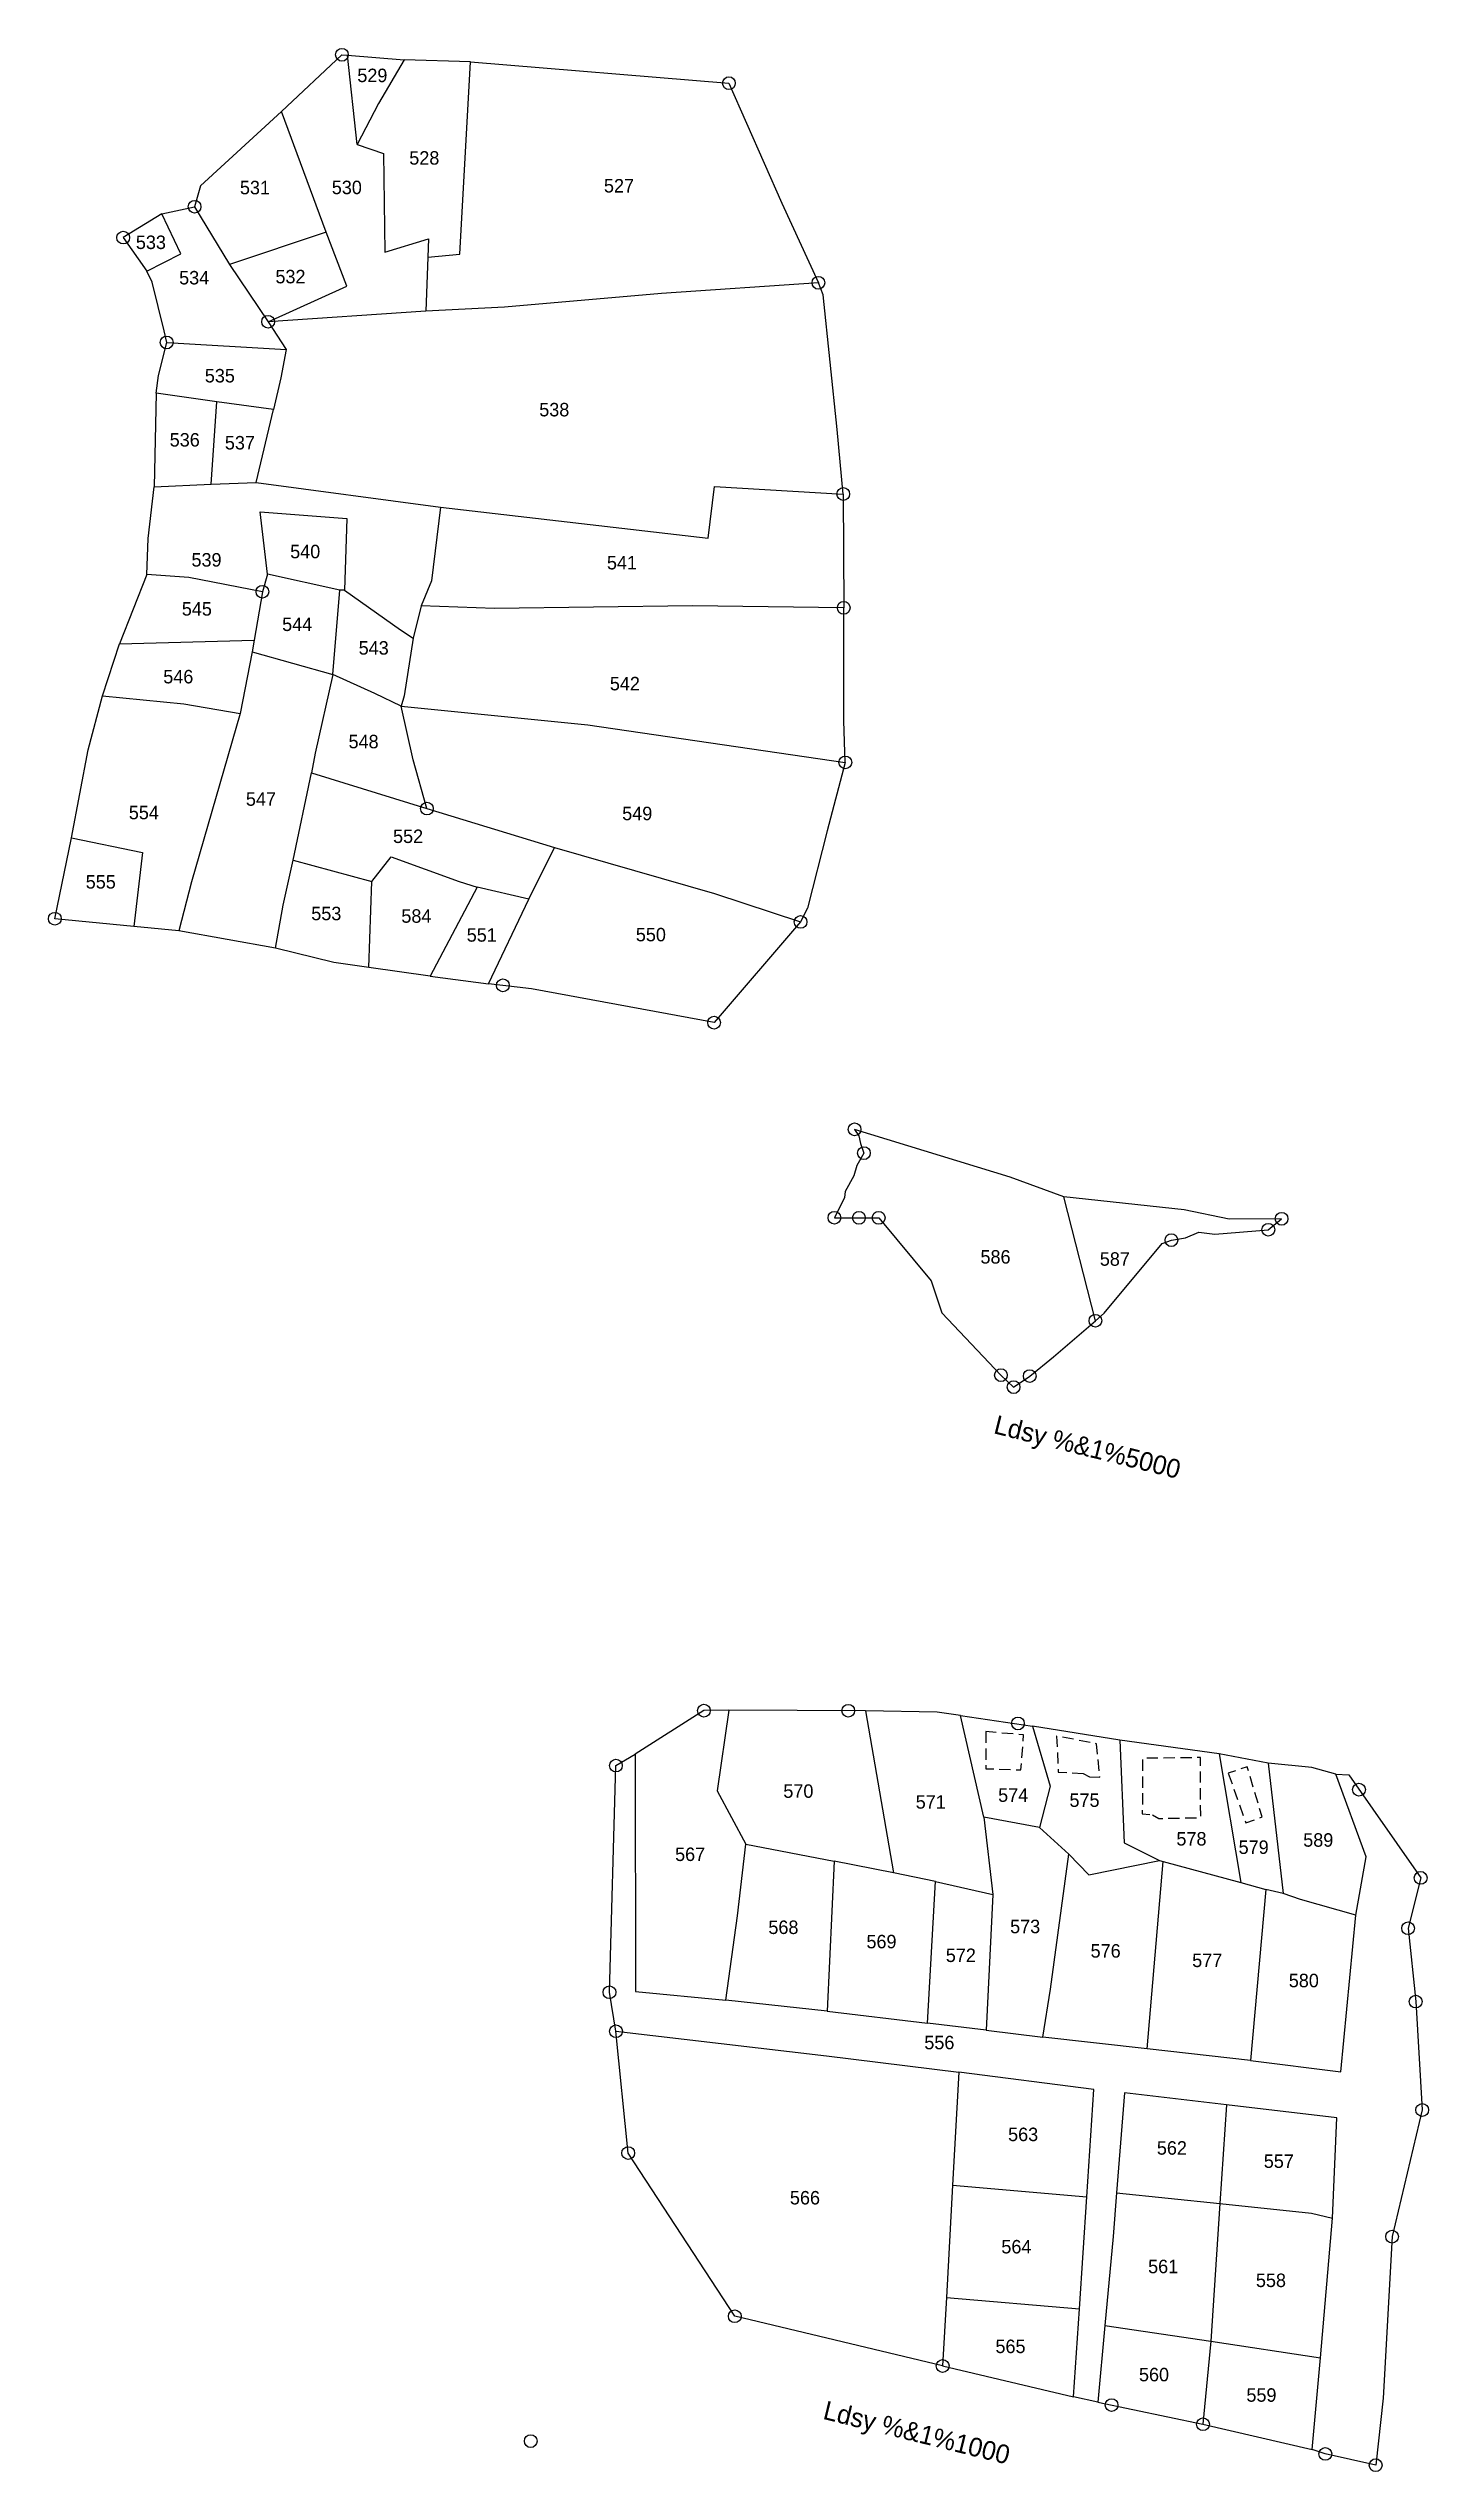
# Model space of a CAD drawing. Header units: feet. Extents: x 585 to 276899, y 278 to 2079435.
# Drawn here: x 584.7 to 769, y 809.8 to 1133.4 of the extents above.
import ezdxf
from ezdxf.enums import TextEntityAlignment as Align

# ---------------------------------------------------------------- set-up
doc = ezdxf.new("R2010")
doc.units = ezdxf.units.FT
doc.header["$LTSCALE"] = 0.3
doc.header["$MEASUREMENT"] = 0
doc.linetypes.add('DASHED', pattern=[0.75, 0.5, -0.25])
for name, color, linetype in [('POLY_PARCEL', 6, 'Continuous'), ('POLY_SUBPARCEL', 6, 'DASHED'), ('SYM_STONE', 1, 'Continuous'), ('TEXT_MAPOUT', 7, 'Continuous'), ('TEXT_PARCEL', 7, 'Continuous')]:
    doc.layers.add(name, color=color, linetype=linetype)
doc.styles.add('TEXT_MAP', font='', dxfattribs={"height": 1.8})
doc.styles.get('TEXT_MAP').set_extended_font_data('Kruti Dev 050')

# ---------------------------------------------------------------- blocks, each defined once
blk = doc.blocks.new('STONE')
blk.add_circle((0, 0), 0.851)

msp = doc.modelspace()

# ---------------------------------------------------------------- linework, layer by layer
at = {"layer": 'POLY_PARCEL'}
for points in [[(615.83, 1124.95), (623.89, 1132.54), (624.65, 1132.47)], [(625.92, 1120.58), (624.65, 1132.47)], [(624.65, 1132.47), (632.2, 1131.86)], [(632.2, 1131.86), (628.75, 1126.05), (625.92, 1120.58)], [(641.06, 1131.59), (632.2, 1131.86)], [(635.35, 1105.52), (639.64, 1105.92), (641.06, 1131.59)], [(641.06, 1131.59), (675.57, 1128.75), (682.66, 1112.74), (687.53, 1102.09)], [(615.83, 1124.95), (605.01, 1115.02), (604.2, 1112.25)], [(621.78, 1108.87), (615.83, 1124.95)], [(625.92, 1120.58), (629.43, 1119.36), (629.63, 1106.19), (635.45, 1107.95), (635.35, 1105.52)], [(599.81, 1111.31), (594.67, 1108.13), (597.85, 1103.65)], [(597.85, 1103.65), (602.38, 1105.94), (599.81, 1111.31)], [(599.81, 1111.31), (604.2, 1112.25)], [(604.2, 1112.25), (608.87, 1104.55)], [(621.78, 1108.87), (608.87, 1104.55)], [(614.03, 1096.89), (624.55, 1101.65), (621.78, 1108.87)], [(600.48, 1094.12), (600.14, 1095.68), (598.52, 1102.16), (597.85, 1103.65)], [(608.87, 1104.55), (614.03, 1096.89)], [(635.35, 1105.52), (635.08, 1098.31)], [(687.53, 1102.09), (666.57, 1100.67), (645.62, 1098.85), (635.08, 1098.31)], [(690.84, 1073.88), (690.03, 1082.5), (688.14, 1100.47), (687.53, 1102.09)], [(635.08, 1098.31), (614.03, 1096.89)], [(599.07, 1087.33), (599.4, 1089.73), (600.48, 1094.12)], [(600.48, 1094.12), (616.46, 1093.17)], [(614.03, 1096.89), (616.46, 1093.17)], [(616.46, 1093.17), (615.72, 1089.39), (614.75, 1085.17)], [(599.07, 1087.33), (598.8, 1074.84)], [(607.19, 1086.21), (599.07, 1087.33)], [(606.43, 1075.18), (607.19, 1086.21)], [(614.75, 1085.17), (607.19, 1086.21)], [(612.45, 1075.44), (614.75, 1085.17)], [(597.85, 1063.12), (597.99, 1067.95), (598.8, 1074.84)], [(598.8, 1074.84), (606.43, 1075.18)], [(606.43, 1075.18), (612.45, 1075.44)], [(612.45, 1075.44), (637.06, 1072.13)], [(637.06, 1072.13), (672.79, 1068), (673.67, 1074.89), (690.84, 1073.88)], [(613.94, 1063.19), (612.97, 1071.5), (624.55, 1070.62), (624.21, 1061.03)], [(637.06, 1072.13), (635.84, 1062.27), (634.49, 1058.96)], [(690.84, 1073.88), (690.91, 1058.68)], [(597.85, 1063.12), (594.18, 1053.87)], [(613.26, 1060.83), (603.46, 1062.72), (597.85, 1063.12)], [(613.94, 1063.19), (613.26, 1060.83)], [(623.6, 1061.03), (613.94, 1063.19)], [(613.26, 1060.83), (612.18, 1054.34)], [(622.67, 1049.77), (623.6, 1061.03)], [(624.21, 1061.03), (623.6, 1061.03)], [(624.21, 1061.03), (631.71, 1055.76), (633.4, 1054.61)], [(634.49, 1058.96), (633.4, 1054.61)], [(690.91, 1058.68), (670.7, 1058.95), (644.27, 1058.61), (634.49, 1058.96)], [(691.12, 1038.03), (690.91, 1043.61), (690.91, 1058.68)], [(591.89, 1046.94), (594.18, 1053.87)], [(594.18, 1053.87), (612.18, 1054.34)], [(611.88, 1052.79), (610.28, 1044.58)], [(612.18, 1054.34), (611.88, 1052.79)], [(611.88, 1052.79), (622.67, 1049.77)], [(633.4, 1054.61), (632.19, 1046.91), (631.8, 1045.54)], [(622.67, 1049.77), (620.31, 1039.25), (619.83, 1036.65)], [(631.8, 1045.54), (628.29, 1047.23), (622.67, 1049.77)], [(587.77, 1027.96), (590, 1039.71), (591.89, 1046.94)], [(591.89, 1046.94), (602.78, 1045.86), (610.28, 1044.58)], [(631.8, 1045.54), (656.74, 1043.04), (691.12, 1038.03)], [(635.24, 1031.87), (633.42, 1038.38), (631.8, 1045.54)], [(610.28, 1044.58), (603.79, 1022.08), (602.1, 1015.53)], [(617.39, 1024.98), (619.83, 1036.65)], [(619.83, 1036.65), (635.24, 1031.87)], [(691.12, 1038.03), (688.68, 1028.91), (686.05, 1018.57), (685.15, 1016.73)], [(635.24, 1031.87), (652.3, 1026.66)], [(596.1, 1016.11), (585.54, 1017.15), (587.77, 1027.96)], [(587.77, 1027.96), (597.23, 1026), (596.1, 1016.11)], [(648.85, 1019.77), (652.3, 1026.66)], [(652.3, 1026.66), (673.66, 1020.51), (685.15, 1016.73)], [(615.03, 1013.22), (616.04, 1018.97), (617.39, 1024.98)], [(617.39, 1024.98), (627.9, 1022.13)], [(627.9, 1022.13), (630.47, 1025.44), (639.53, 1022.13), (641.96, 1021.39)], [(627.49, 1010.65), (627.9, 1022.13)], [(641.96, 1021.39), (635.67, 1009.5)], [(648.85, 1019.77), (641.96, 1021.39)], [(643.45, 1008.48), (648.85, 1019.77)], [(685.15, 1016.73), (673.59, 1003.28), (649.19, 1007.81), (643.45, 1008.48)], [(602.1, 1015.53), (596.1, 1016.11)], [(615.03, 1013.22), (602.1, 1015.53)], [(627.49, 1010.65), (622.8, 1011.33), (615.03, 1013.22)], [(635.67, 1009.5), (627.49, 1010.65)], [(635.67, 1009.5), (643.45, 1008.48)], [(720.29, 980.01), (713.12, 982.63), (692.36, 989.03), (692.91, 988.15)], [(693.13, 987.15), (693.61, 985.85), (692.64, 984.19)], [(692.91, 988.15), (693.13, 987.15)], [(692.64, 984.19), (692.28, 982.8), (691.08, 980.71)], [(691.08, 980.71), (691.03, 979.91), (689.67, 977.22), (695.58, 977.21), (702.57, 968.78), (704.01, 964.51), (711.9, 956.2), (713.59, 954.6)], [(724.53, 963.47), (720.29, 980.01)], [(736.55, 974.54), (738.32, 975.31), (740.48, 975.01), (747.62, 975.62), (749.39, 977.08), (742.41, 977.04), (736.37, 978.26), (720.29, 980.01)], [(733.45, 973.79), (734.68, 974.23), (736.55, 974.54)], [(724.53, 963.47), (725.69, 964.46), (733.45, 973.79)], [(713.59, 954.6), (715.75, 956.08), (718.93, 958.65), (724.53, 963.47)], [(675.55, 911.45), (672.23, 911.39), (663.07, 905.58)], [(675.55, 911.45), (673.99, 900.69), (677.83, 893.54)], [(693.83, 911.37), (675.55, 911.45)], [(693.83, 911.37), (697.56, 889.71)], [(706.51, 910.76), (703.38, 911.19), (693.83, 911.37)], [(706.51, 910.76), (716.14, 909.33)], [(709.6, 897.18), (706.51, 910.76)], [(716.14, 909.33), (718.49, 901.3), (717.06, 895.8)], [(727.78, 907.46), (716.14, 909.33)], [(727.78, 907.46), (728.38, 893.75), (733.1, 891.37)], [(741.06, 905.64), (727.78, 907.46)], [(660.49, 868.58), (659.62, 873.78), (660.48, 904.06), (663.07, 905.58)], [(663.07, 905.58), (663.11, 873.89), (675.18, 872.72)], [(741.06, 905.64), (743.95, 888.42)], [(747.62, 904.39), (741.06, 905.64)], [(747.62, 904.39), (749.59, 886.95)], [(756.62, 902.92), (753.41, 903.78), (747.62, 904.39)], [(756.62, 902.92), (758.36, 902.82), (767.97, 889.06), (766.29, 882.33), (767.3, 872.54), (768.17, 858.06), (764.15, 841.14), (762.96, 819.57), (761.96, 810.62), (755.23, 812.13)], [(759.31, 884.07), (760.7, 891.89), (756.62, 902.92)], [(709.6, 897.18), (710.81, 886.86)], [(717.06, 895.8), (709.6, 897.18)], [(675.18, 872.72), (676.7, 884), (677.83, 893.54)], [(677.83, 893.54), (689.63, 891.28)], [(720.97, 892.24), (717.06, 895.8)], [(689.63, 891.28), (688.68, 871.24)], [(697.56, 889.71), (689.63, 891.28)], [(717.5, 867.77), (718.54, 874.19), (720.97, 892.24)], [(720.97, 892.24), (723.64, 889.46), (733.1, 891.37)], [(731.45, 866.21), (733.56, 891.24)], [(733.1, 891.37), (733.56, 891.24)], [(733.56, 891.24), (743.95, 888.42)], [(703.18, 888.59), (697.56, 889.71)], [(702.09, 869.66), (703.18, 888.59)], [(703.18, 888.59), (710.81, 886.86)], [(710.81, 886.86), (709.95, 868.73)], [(743.95, 888.42), (747.27, 887.51)], [(747.27, 887.51), (745.25, 864.65)], [(749.59, 886.95), (747.27, 887.51)], [(759.31, 884.07), (751.93, 886.16), (749.59, 886.95)], [(745.25, 864.65), (757.32, 863.17), (759.31, 884.07)], [(688.68, 871.24), (675.18, 872.72)], [(688.68, 871.24), (702.09, 869.66)], [(660.49, 868.58), (688.59, 865.3), (706.29, 863.12)], [(704.12, 823.87), (676.36, 830.51), (662.12, 852.3), (660.49, 868.58)], [(709.95, 868.73), (702.09, 869.66)], [(709.95, 868.73), (717.5, 867.77)], [(731.45, 866.21), (717.5, 867.77)], [(745.25, 864.65), (731.45, 866.21)], [(706.29, 863.12), (705.45, 848.02)], [(723.37, 846.48), (724.31, 860.81), (706.29, 863.12)], [(728.39, 860.33), (727.36, 847)], [(742.04, 858.75), (728.39, 860.33)], [(742.04, 858.75), (741.16, 845.56)], [(756.17, 843.59), (756.78, 857.03), (742.04, 858.75)], [(705.45, 848.02), (704.65, 833)], [(705.45, 848.02), (723.37, 846.48)], [(722.38, 831.48), (723.37, 846.48)], [(727.36, 847), (726.91, 841.16), (725.8, 829.28)], [(727.36, 847), (741.16, 845.56)], [(741.16, 845.56), (739.93, 827.19)], [(741.16, 845.56), (753.39, 844.28), (756.17, 843.59)], [(754.6, 824.94), (756.17, 843.59)], [(704.65, 833), (704.12, 823.87)], [(704.65, 833), (722.38, 831.48)], [(721.62, 819.74), (722.38, 831.48)], [(725.8, 829.28), (724.83, 819.04)], [(725.8, 829.28), (739.93, 827.19)], [(739.93, 827.19), (738.89, 816.09)], [(739.93, 827.19), (754.6, 824.94)], [(704.12, 823.87), (721.62, 819.74)], [(753.48, 812.7), (754.6, 824.94)], [(724.83, 819.04), (721.62, 819.74)], [(724.83, 819.04), (738.89, 816.09)], [(738.89, 816.09), (753.48, 812.7)], [(755.23, 812.13), (753.48, 812.7)]]:
    msp.add_lwpolyline(points, dxfattribs=at)
at = {"layer": 'POLY_SUBPARCEL', "ltscale": 10, "flags": 128}
for points in [[(709.89, 908.59), (709.89, 903.64), (714.58, 903.47), (714.93, 908.16)], [(742.27, 903.04), (744.62, 896.41), (746.79, 897.19), (744.79, 903.9)]]:
    msp.add_lwpolyline(points, close=True, dxfattribs=at)
for points in [[(723.73, 902.54), (725.13, 902.51), (724.65, 906.98), (719.33, 908), (719.57, 903.19), (722.91, 903)], [(722.91, 903), (723.73, 902.54)], [(732.13, 897.47), (732.99, 897), (738.59, 897.11), (738.54, 905.12), (730.81, 905.03), (730.79, 897.61), (732.13, 897.47)]]:
    msp.add_lwpolyline(points, dxfattribs=at)

# ---------------------------------------------------------------- block references
at = {"layer": 'SYM_STONE'}
for p in [(623.89, 1132.54), (675.57, 1128.75), (604.2, 1112.25), (594.67, 1108.13), (687.53, 1102.09), (614.03, 1096.89), (600.48, 1094.12), (690.84, 1073.88), (613.26, 1060.83), (690.91, 1058.68), (691.12, 1038.03), (635.24, 1031.87), (585.54, 1017.15), (685.15, 1016.73), (645.38, 1008.26), (673.59, 1003.28), (692.36, 989.03), (693.61, 985.85), (689.67, 977.22), (692.94, 977.21), (695.58, 977.21), (749.39, 977.08), (734.68, 974.23), (747.62, 975.62), (724.53, 963.47), (711.9, 956.2), (713.59, 954.6), (715.75, 956.08), (672.23, 911.39), (691.51, 911.38), (714.17, 909.68), (660.48, 904.06), (759.73, 900.84), (767.97, 889.06), (766.29, 882.33), (659.62, 873.78), (767.3, 872.54), (660.49, 868.58), (768.17, 858.06), (662.12, 852.3), (764.15, 841.14), (676.36, 830.51), (704.12, 823.87), (726.68, 818.65), (738.89, 816.09), (649.11, 813.83), (755.23, 812.13), (761.96, 810.62)]:
    msp.add_blockref('STONE', p, dxfattribs=at)

# ---------------------------------------------------------------- texts
at = {"layer": 'TEXT_MAPOUT', "style": 'TEXT_MAP'}
for s, p in [('Ldsy %&1%5000', (710.81, 948.46)), ('Ldsy %&1%1000', (688.01, 816.83))]:
    msp.add_text(s, height=2.5, rotation=346.079, dxfattribs=at).set_placement(p)
at = {"layer": 'TEXT_PARCEL', "style": 'TEXT_MAP'}
for s, p in [('529', (627.95, 1129.79)), ('528', (634.89, 1118.77)), ('531', (612.27, 1114.81)), ('530', (624.54, 1114.83)), ('527', (660.89, 1115.05)), ('533', (598.37, 1107.5)), ('534', (604.15, 1102.77)), ('532', (617.01, 1102.92)), ('535', (607.58, 1089.68)), ('538', (652.25, 1085.15)), ('536', (602.89, 1081.12)), ('537', (610.26, 1080.73)), ('539', (605.8, 1065.09)), ('540', (618.98, 1066.2)), ('541', (661.29, 1064.7)), ('545', (604.51, 1058.53)), ('544', (617.91, 1056.47)), ('543', (628.13, 1053.33)), ('546', (602.03, 1049.49)), ('542', (661.68, 1048.56)), ('548', (626.78, 1040.82)), ('547', (613.07, 1033.13)), ('554', (597.43, 1031.33)), ('549', (663.33, 1031.22)), ('552', (632.72, 1028.17)), ('555', (591.67, 1022.07)), ('553', (621.8, 1017.86)), ('584', (633.83, 1017.52)), ('551', (642.56, 1014.98)), ('550', (665.15, 1015.04)), ('586', (711.18, 972)), ('587', (727.12, 971.71)), ('570', (684.85, 900.65)), ('571', (702.53, 899.19)), ('574', (713.54, 900.1)), ('575', (723.07, 899.43)), ('578', (737.35, 894.28)), ('579', (745.66, 893.16)), ('589', (754.29, 894.12)), ('567', (670.39, 892.21)), ('573', (715.14, 882.57)), ('568', (682.85, 882.46)), ('569', (695.95, 880.55)), ('572', (706.55, 878.72)), ('576', (725.89, 879.31)), ('577', (739.46, 878.03)), ('580', (752.36, 875.35)), ('556', (703.68, 867.07)), ('563', (714.87, 854.8)), ('562', (734.74, 852.99)), ('557', (749.02, 851.21)), ('566', (685.73, 846.34)), ('564', (713.97, 839.8)), ('561', (733.57, 837.16)), ('558', (747.97, 835.31)), ('565', (713.18, 826.49)), ('560', (732.35, 822.72)), ('559', (746.7, 819.99))]:
    msp.add_text(s, height=1.8, dxfattribs=at).set_placement(p, align=Align.MIDDLE)

doc.saveas('drawing.dxf')
